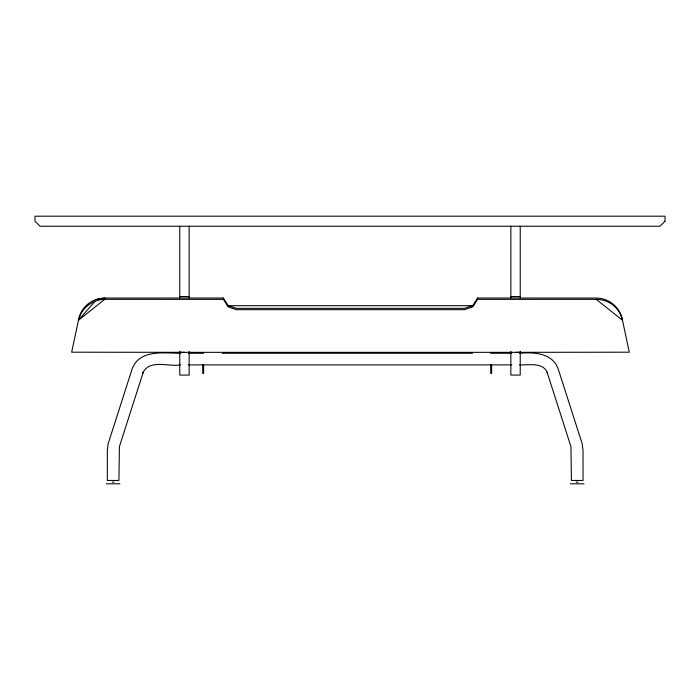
<?xml version="1.0" encoding="UTF-8"?>
<svg xmlns="http://www.w3.org/2000/svg" width="700" height="700" viewBox="0 0 700 700"><rect width="100%" height="100%" fill="white"/><g stroke="black" fill="none" stroke-linecap="round" stroke-linejoin="round"><path stroke-width="1.05" d="M104.72 299.355L78.461 320.233C81.279 308.219 92.453 299.574 104.72 299.355L223.37 299.355L228.051 306.793L236.469 309.697L464.468 309.697L472.885 306.793L477.566 299.355L477.566 298.016L595.945 298.043A26.81 26.198 0.5 0 1 622.204 318.92L629.274 352.196L515.541 352.336M477.566 298.016L472.885 305.454L464.468 308.359L236.469 308.359L228.051 305.454L223.37 298.016L104.991 298.043L96.014 299.556M78.461 320.233L95.016 301.262M179.769 296.546L189.149 296.546M510.851 296.546L520.231 296.546M477.566 299.355L596.225 299.355A26.81 26.198 0.5 0 1 622.484 320.233L596.225 299.355M227.684 305.69L473.27 305.69M179.165 352.336L520.835 352.336M180.688 353.281C163.992 353.22 139.3 349.029 132.081 369.154L108.15 443.748L107.319 450.45L107.31 480.454L118.921 480.454L119.403 446.6L143.185 372.409L142.739 373.205C149.188 358.645 168.796 367.168 180.688 364.884M188.344 353.281L203.656 353.281M222.224 353.281L472.5 353.281M490.718 353.281L511.84 353.281M519.496 353.281C533.855 351.969 552.764 352.966 558.259 369.154L582.199 443.748L583.03 450.45L583.039 480.454L571.428 480.454L570.946 446.6L547.164 372.409L547.61 373.205C543.305 361.699 528.885 365.321 519.496 364.884M188.344 364.884L511.84 364.884M202.72 373.38L203.656 373.38M490.718 373.38L491.654 373.38M112.263 482.134L114.004 482.134M576.179 482.134L578.086 482.134M106.321 483.805L119.91 483.805M570.273 483.805L583.992 483.805M184.459 352.336L71.663 352.196L78.733 318.92A26.81 26.198 -0.5 0 1 104.991 298.043M520.231 226.275L520.231 297.868M520.231 351.286L520.231 375.069L510.851 375.069L510.851 351.286M510.851 226.275L510.851 297.868M491.654 364.928L491.654 372.662M490.718 364.928L490.718 372.662M223.37 298.016L223.37 299.355M203.656 364.928L203.656 372.662M202.72 364.928L202.72 372.662M189.149 226.275L189.149 297.868M189.149 351.286L189.149 375.069L179.769 375.069L179.769 351.286M179.769 226.275L179.769 297.868M665 221.218L659.977 226.249L40.023 226.249L35 221.218L35 216.195L665 216.195L665 221.218"/></g></svg>
